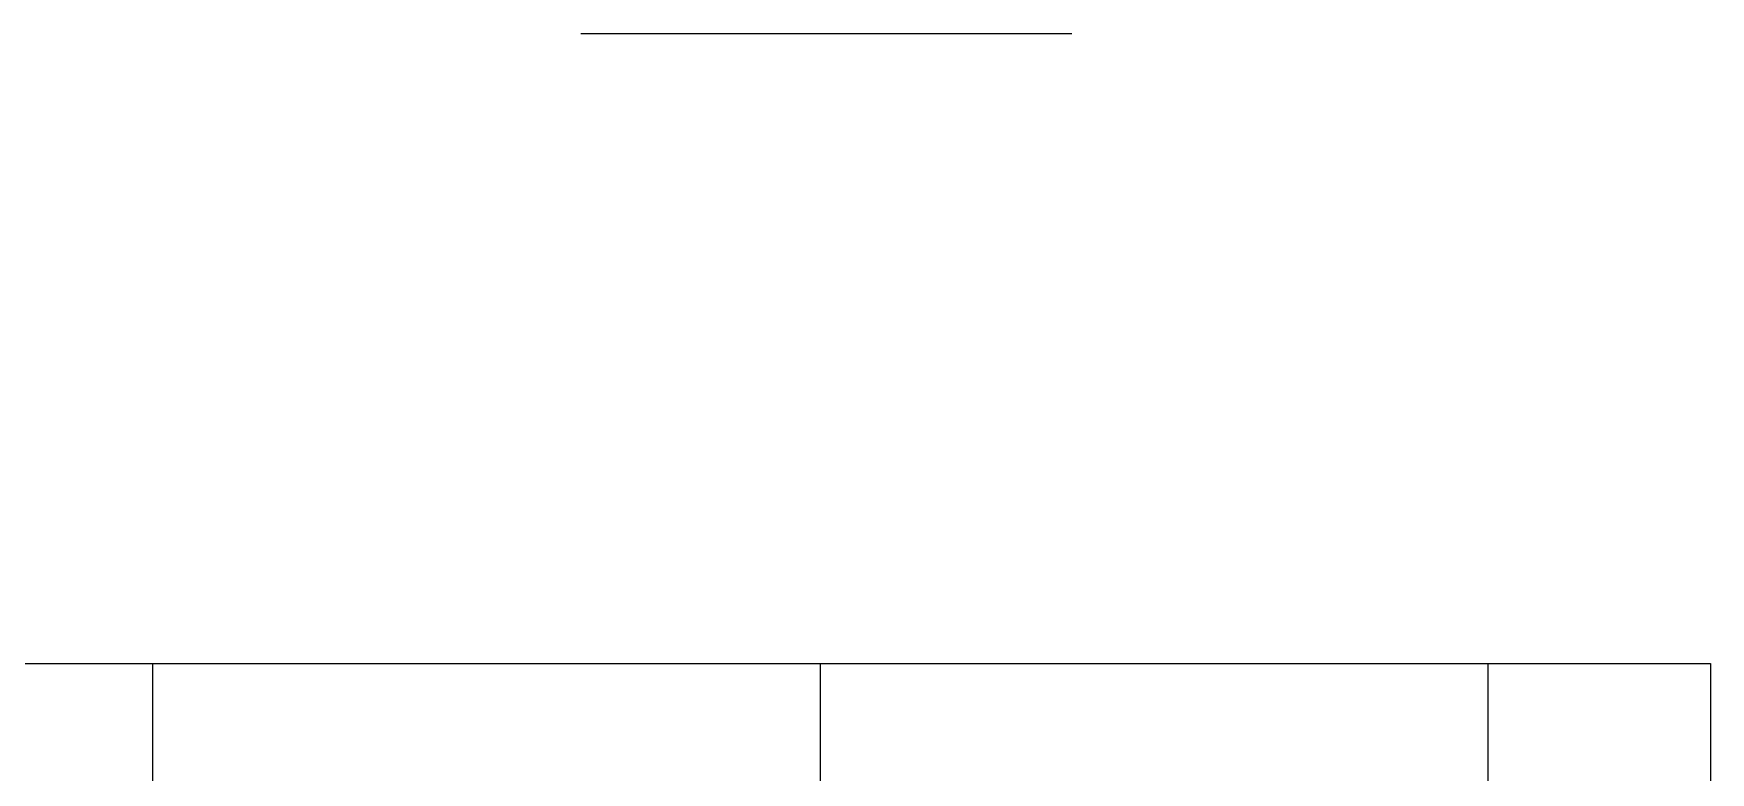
# Model space of a CAD drawing. Header units: metres. Extents: x 4568 to 182545, y -86951 to 35529.
# Drawn here: x 26010 to 28542, y -67366 to -66249 of the extents above; entities that cross this region are included whole.
import ezdxf

# ---------------------------------------------------------------- set-up
doc = ezdxf.new("R2010")
doc.units = ezdxf.units.M
for name, color, linetype in [('AXIS', 9, 'Continuous'), ('LIS', 2, 'Continuous'), ('LT', 7, 'Continuous')]:
    doc.layers.add(name, color=color, linetype=linetype)

msp = doc.modelspace()

# ---------------------------------------------------------------- linework, layer by layer
at = {"layer": 'AXIS'}
for p, q in [((26189.11, -67200.86), (26189.11, -69392.52)), ((27197.63, -67200.86), (27197.63, -68881.73)), ((28206.16, -67200.86), (28206.16, -69392.52))]:
    msp.add_line(p, q, dxfattribs=at)
at = {"layer": 'LIS'}
for p, q in [((25852.94, -67200.86), (28542.33, -67200.86)), ((28542.33, -67200.86), (28542.33, -68881.73))]:
    msp.add_line(p, q, dxfattribs=at)
at = {"layer": 'LT'}
msp.add_lwpolyline([(26836.02, -66248.7), (27577.96, -66248.7)], dxfattribs=at)

doc.saveas('drawing.dxf')
